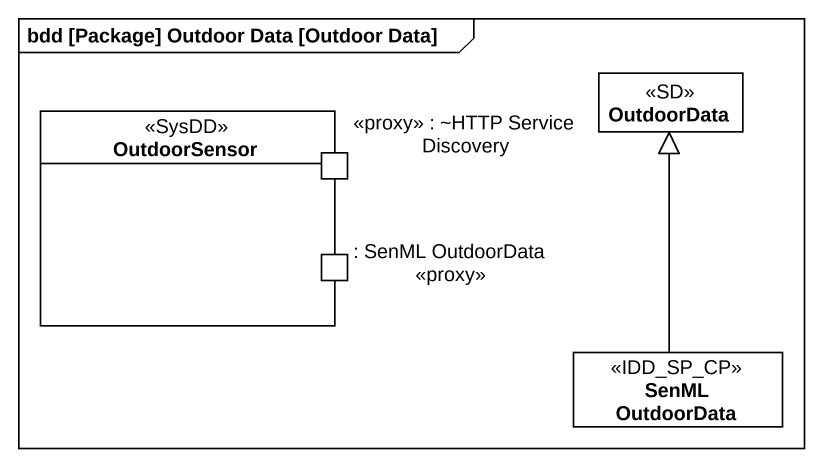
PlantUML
@startuml
mainframe bdd [Package] Outdoor Data [Outdoor Data]
allowmixing
hide circle
hide empty members
rectangle OutdoorSensor <<SysDD>> {
  port "<<proxy>> : ~HTTP Service Discovery" as proxy_HTTP_Service_Discovery
  port ": SenML OutdoorData <<proxy>>" as SenML_OutdoorData_proxy
}
class OutdoorData <<SD>>
class "SenML OutdoorData" as SenML_OutdoorData <<IDD_SP_CP>>
SenML_OutdoorData -up-|> OutdoorData
@enduml
